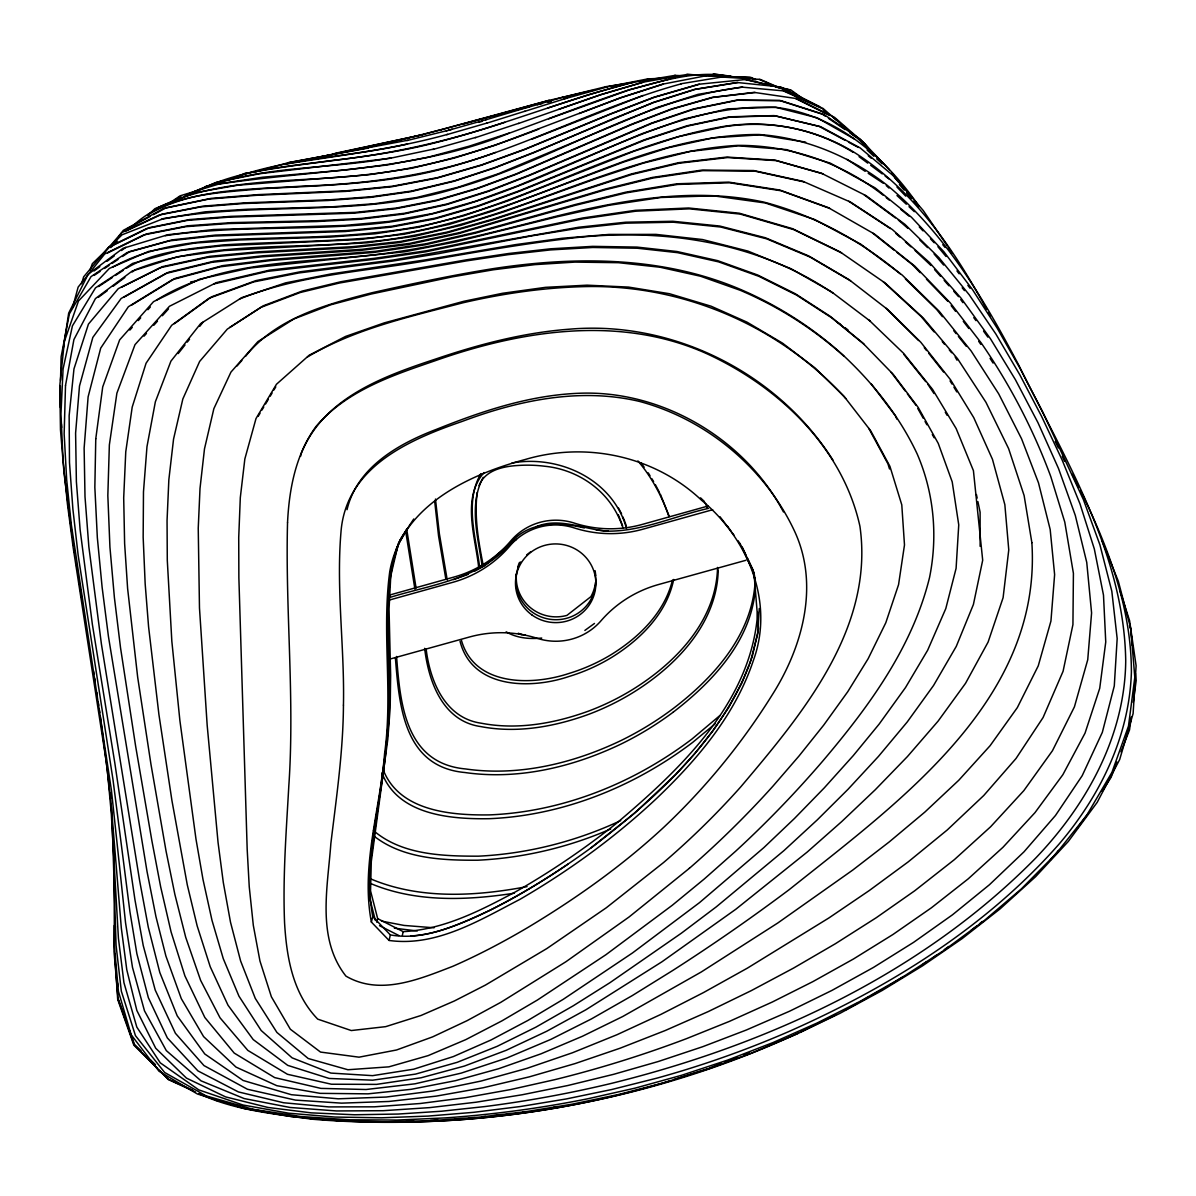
<?xml version="1.0" encoding="UTF-8"?>
<svg xmlns="http://www.w3.org/2000/svg" width="1196" height="1196" viewBox="0 0 1196 1196"><rect width="100%" height="100%" fill="white"/><g stroke="black" fill="none" stroke-linecap="round" stroke-linejoin="round"><path stroke-width="1.5" d="M114.293 925.405L113.994 951.358L118.09 999.138L134.072 1044.497L156.9 1067.879M60.368 385.86L60.428 407.627M60.518 380.403L61.131 356.752L69.383 313.875L91.016 276.635L127.105 252.55L169.443 240.874L213.172 236.046L345.166 231.516L390.943 227.15L434.596 218.943L477.428 206.564L519.468 191.255L644.569 140.201L687.595 126.073L730.308 117.044L775.292 115.833L820.591 126.671L860.059 147.856L892.859 175.378L923.222 210.496L947.172 245.658M115.085 933.613L115.354 926.167M757.711 612.173C751.746 701.903 680.674 769.118 615.955 823.745C584.276 848.966 550.728 871.794 515.551 891.827C480.463 910.605 443.686 929.591 403.172 931.639L377.667 918.633L370.551 890.87L371.298 861.524L387.803 739.292L390.18 707.838L390.644 675.321L389.044 609.078L390.763 576.009L398.447 543.223L406.745 529.066M759.266 608.495L757.786 633.745L749.892 663.72M717.555 567.427C716.284 621.322 674.978 663.586 631.578 690.167A256.557 253.163 17.1 0 1 589.045 710.917C554.839 723.431 517.375 730.203 481.196 723.206C444.942 718.078 429.917 680.898 426.105 648.755M718.243 569.999C716.957 624.177 675.426 666.635 631.802 693.351A257.917 254.464 17 0 1 589.045 714.191C554.66 726.764 517.016 733.567 480.657 726.555C442.699 721.158 428.557 681.541 424.64 648.337M477.159 492.558C474.184 516.941 478.475 541.504 483.229 565.379M755.259 578.356C753.779 633.327 714.191 677.444 672.615 708.989A328.96 324.774 23.6 0 1 620.679 740.698C572.839 763.541 518.63 776.548 465.588 768.953C405.504 763.467 400.197 704.13 396.579 656.484M755.364 588.297C751.522 640.622 712.681 681.825 673.064 712.278M1131.267 717.062L1129.532 729.889L1120.966 751.91M1133.24 702.411L1136.2 680.419L1135.393 673.094M63.268 348.634L68.68 313.128L88.1 274.303L122.979 248.349L167.844 234.745L213.411 229.542L344.747 225.416L389.014 221.41L432.698 213.486L475.5 201.257L517.449 185.933L641.893 133.713L683.918 119.047L727.901 108.821L775.785 107.296L817.242 117.821L854.482 139.065M402.379 935.287L403.172 931.639M347.019 509.705C357.081 467.217 398.462 443.776 436.435 429.349C482.108 411.02 529.664 395.129 579.253 393.26C662.135 389.896 745.003 439.037 783.455 511.948M389.059 940.445L371.373 922.056C360.639 865.68 380.164 809.528 384.589 753.435C393.05 693.067 381.584 632.056 389.732 571.748C400.989 506.581 467.487 475.006 525.089 459.533C586.354 441.294 654.87 456.035 701.529 500.212C747.739 538.364 774.754 602.037 753.331 660.566C735.241 715.059 697.119 759.834 656.155 798.853C614.834 837.514 568.788 870.942 519.901 899.377C479.506 920.262 436.376 947.038 389.059 940.445L390.345 934.913L372.763 916.644C361.94 858.773 382.466 801.215 386.487 743.598C395.741 678.072 377.891 610.528 397.177 546.318M672.466 580.09C664.617 612.636 638.873 637.438 611.276 654.571A185.126 182.45 12.2 0 1 569.087 673.423C531.742 685.891 474.065 686.474 461.312 639.905M673.692 579.462C666.71 613.623 640.099 639.83 611.395 657.561A186.098 183.377 12.2 0 1 568.982 676.488C530.889 689.449 472.151 689.165 460.041 641.28M376.755 922.236L377.667 918.633M371.373 922.056L372.763 916.644M300.555 456.364L301.482 452.836C323.802 397.849 383.333 376.306 435.359 359.129C478.983 344.299 523.938 332.518 570.044 329.139C673.228 320.364 777.908 373.032 833.134 460.415M72.762 306.894L78.144 287.1L104.68 254.001L143.774 234.909L185.589 226.687L229.079 223.517L316.477 221.559L360.16 219.257L403.605 214.069L446.347 204.695L488.192 191.45L529.26 175.558L651.76 123.427L694.009 109.18L737.648 100.24L780.779 100.628L823.88 114.442L860.313 139.199L889.375 169.787M81.567 283.751L83.66 276.814L108.761 247.034L146.674 228.556L187.234 220.408L228.705 217.194L353.807 213.202L395.338 208.807L436.271 200.764L476.427 188.968L515.82 174.452L632.385 124.309L672.107 109.105L713.025 97.444L755.139 92.481M400.092 539.531L391.047 568.474L387.967 599.869L389.418 690.511L388.416 720.381L385.919 749.025L369.893 866.577L369.16 896.088L375.409 920.546M89.835 270.505L92.346 263.703L122.067 234.79L163.732 218.509L205.323 211.812L247.632 209.24L332.309 206.788L374.662 203.709L416.597 197.519L457.829 187.294L498.239 173.764L656.918 107.505L698.09 94.335L741.729 87.114L784.606 90.971L823.012 108.417L836.752 120.422M1117.004 762.076L1111.069 777.325L1102.159 791.363M749.159 665.365C719.02 741.684 655.692 798.494 591.93 847.217C559.444 870.882 525.448 892.53 489.493 910.545C464.407 921.937 438.768 934.345 410.826 935.96M398.104 544.733L410.183 524.162M483.229 477.324C468.787 504.024 477.712 536.002 481.898 564.392M479.013 485.636C484.993 470.372 502.574 466.455 517.255 465.528A136.688 133.563 6.6 0 1 544.898 466.261C575.426 469.281 604.189 487.639 617.824 515.416A92.959 91.195 6.8 0 1 623.011 527.959M258.216 416.298L260.055 413.203M261.909 410.108L263.763 407.014M265.602 403.919L268.382 399.27M270.221 396.175L272.075 393.08M273.914 389.986L275.768 386.891M480.852 473.691C464.646 501.573 475.47 535.838 479.491 565.798M1088.315 813.22L1077.447 828.021M401.064 538.065L407.911 527.795M410.841 523.385L413.771 518.989M116.042 240.904L123.263 230.38L163.673 208.493L208.747 199.089L256.094 195.337L345.808 191.39L391.6 186.8L436.824 178.159L481.121 165.347L524.64 149.545L610.708 114.054L654.406 97.31L699.391 84.273M178.189 353.568L185.006 344.971M187.279 342.101L189.536 339.23M199.762 326.329L203.156 322.023M1050.238 860.208L1058.52 850.416M101.63 255.899L121.544 232.727L159.367 214.981L200.764 206.893L243.102 203.559L327.973 200.509L370.446 197.4L410.527 191.719L453.927 181.314L494.516 168.008L534.463 152.43L613.742 118.449L653.958 102.437L695.28 89.401L738.007 82.509M236.987 366.006L241.861 360.504M245.509 356.378C276.097 317.822 326.658 304.233 372.39 292.646C412.74 283.616 453.194 274.96 494.053 268.502C575.725 256.138 661.956 256.243 739.173 288.864A369.295 360.086 -0.3 0 1 842.208 354.345C872.871 382.855 899.287 415.864 917.153 453.912C934.001 492.827 937.933 536.017 929.546 577.504C912.384 647.365 868.939 706.552 823.177 760.566A1187.478 1115.18 60.3 0 1 735.555 851.298L704.265 878.985L672.242 905.297L605.894 954.737L537.393 1000.035L502.051 1020.801L465.797 1039.623L428.198 1055.605L388.879 1066.847L347.901 1069.747L308.194 1058.505L276.904 1032.432L255.286 998.406L240.605 960.956L230.499 922.191L223.308 882.513L218.061 842.522L207.177 725.299L199.478 607.927L198.237 528.213L200.016 488.342L204.486 448.889L213.86 408.673L230.963 372.076L257.932 341.593L293.977 318.913L330.948 304.741L370.939 294.081L452.312 276.859L493.425 269.773L534.896 264.63L574.962 262.103L618.526 262.701L660.117 267.246L700.572 276.246L740.204 290.284A371.702 362.313 -0.3 0 1 843.913 356.184M129.856 330.081L132.263 327.36M138.288 320.573L140.694 317.867M147.915 309.719L150.337 306.998M144.043 336.136L146.48 333.415M153.821 325.252L157.483 321.156M162.387 315.714L168.501 308.912M110.75 247.602L117.178 241.353M148.199 215.101L154.882 208.672L194.888 192.72L237.705 185.216L368.518 174.78L411.828 168.247L454.48 158.022L495.054 145.299L620.515 97.728L662.629 84.169L706.731 75.632L751.118 77.471L756.081 79.758M719.962 715.477L692.05 738.979A409.152 403.71 32.2 0 1 636.735 774.156C591.392 797.896 541.1 812.742 489.837 814.88C451.131 815.493 398.941 811.232 383.019 769.357M715.208 723.744L692.604 742.447A411.349 405.833 32 0 1 637.005 777.774C591.407 801.634 540.861 816.554 489.314 818.692C450.429 819.32 397.969 815.044 381.958 772.96M484.036 472.525C461.611 498.104 475.26 536.361 478.609 566.74M594.487 623.445L584.859 630.427M132.577 226.149C166.977 193.573 218.419 192.945 262.985 188.669C315.206 185.888 367.74 184.543 419.198 174.347C510.393 155.809 591.96 108.178 681.316 83.825M147.781 214.817C194.186 187.637 250.771 189.745 302.947 186.068C368.323 184.005 433.819 175.065 495.473 152.46M689.374 868.311L629.081 916.973L565.902 961.748L500.795 1002.338L467.068 1020.681L432.578 1036.902L396.504 1049.998L359.024 1057.174L320.528 1052.076L290.329 1029.218L271.372 996.761L259.951 961.016L253.313 925.33L249.246 886.789L247.183 849.384L238.871 577.773L238.722 537.482L240.306 497.626L244.851 458.92L256.004 418.555L276.455 384.275L309.256 355.167L345.599 336.42L384.32 322.86L463.779 301.302L502.544 293.274L545.555 287.339L587.042 285.171L628.528 287.085L669.476 293.723L711.052 306.191L747.007 322.158L782.393 343.058L814.969 367.875L844.032 396.354L870.673 430.739L889.929 466.35L901.784 504.862L904.49 544.957L898.555 584.68L885.802 622.757L868.132 658.727L847.77 691.692L823.76 725.045L799.003 756.022L773.184 785.892A1058.041 1001.097 57.9 0 1 689.374 868.311M976.698 926.078L970.913 930.533M979.524 923.76L982.35 921.428M526.629 554.959L530.875 551.61M590.944 847.934L634.897 812.951L675.725 774.41L694.801 753.525L712.756 731.1L728.588 707.673L741.834 683.17L752.239 656.724L758.518 628.842L753.958 572.794L741.909 546.721M98.521 297.206L107.311 290.628M113.157 286.248L124.862 277.487M132.188 272.015L135.118 269.833C209.405 240.471 290.718 249.8 368.607 241.742C432.01 236.12 492.752 216.072 552.074 193.991C612.068 172 672.944 149.081 737.394 145.389C790.018 144.985 842.134 162.671 883.381 195.352M94.05 270.969L99.836 266.663M107.057 261.281L114.278 255.914M121.514 250.532L125.849 247.303M174.407 323.682L211.498 296.862L255.929 280.597L300.57 271.716L393.424 259.981L578.655 227.24L625.658 222.217L672.855 221.275L719.783 226.044L765.395 237.765L808.66 255.914L848.921 279.58L887.671 309.51L920.771 342.235L950.506 379.715L973.753 417.643L992.471 459.339L1004.849 504.682L1008.766 549.891L1003.1 597.701L988.09 642.103L965.546 683.305L938.068 721.158L907.435 756.56L875.203 789.808L841.625 821.667L807.165 852.09L735.839 909.229L661.986 961.763L585.935 1009.753L546.707 1031.266L506.222 1050.297L464.332 1066.085L421.082 1077.775L376.546 1084.383L331.442 1084.234L287.459 1074.292L247.826 1050.402L220.034 1017.811L200.644 980.421L185.709 937.305L174.855 894.354L166.065 851.163L150.965 764.334L137.69 677.34L127.613 588.492L124.623 543.522L123.696 497.865L125.759 451.819L132.203 407.103L146.062 363.24L171.686 325.282L209.016 298.282L253.731 281.912L298.671 272.987L392.139 261.162L438.783 253.612L531.757 235.851L578.595 228.227L625.912 223.159L673.423 222.217L720.665 227.016L766.576 238.811L810.126 257.08L850.655 280.896M932.402 958.19L936.842 954.991M944.242 949.684L948.697 946.485M168.188 203.948L180.103 195.83L220.333 183.601L262.642 177.217L345.27 169.996L386.981 165.018L428.303 157.154L468.952 146.256L509.107 133.1M171.686 202.513L180.955 196.204M198.342 190.568C239.903 169.413 288.161 166.543 333.804 160.249C391.974 154 449.188 140.859 504.652 122.336M201.9 189.073L206.534 185.963M94.08 275.424L100.06 271.432M104.545 268.442L109.03 265.452M112.02 263.449L118 259.472M122.485 256.467L129.96 251.489L172.03 239.888L215.489 235.089L346.676 230.574L392.168 226.238L435.553 218.076L478.116 205.772L519.886 190.553L644.21 139.827L686.967 125.789L729.411 116.819L774.111 115.608L819.125 126.387L845.273 140.425M98.58 286.562L112.409 277.457M115.489 275.424L123.173 270.371M126.253 268.338C154.987 250.831 190.792 248.828 223.577 244.866C269.205 242.16 314.937 241.816 360.534 238.572C452.955 232.697 537.677 192.825 623.4 161.535C667.024 146.121 712.308 134.326 758.877 134.505C805.79 137.719 849.848 156.362 886.849 185.006C945.333 233.34 984.293 299.748 1019.201 366.006C1065.128 459.443 1124.076 553.464 1125.72 660.895C1124.913 736.018 1086.626 804.863 1035.721 858.055C921.428 974.082 768.161 1044.571 611.679 1083.322A1305.389 1244.423 76.6 0 1 484.829 1106.569L441.593 1111.219L398.193 1114.044L354.494 1114.762L311.244 1112.863L267.934 1107.451L225.521 1096.867L186.456 1078.104L155.719 1048.234L136.852 1010.485L126.776 969.747L121.319 928.081L111.064 803.114L106.19 761.224L73.165 547.574L67.38 503.651L63.014 459.339L60.966 413.936L63.074 368.966L72.433 325.85L95.501 287.862L132.621 263.419L178.533 250.786L221.275 245.898L359.099 239.574L404.652 234.132L449.412 224.355L493.5 210.81L623.624 162.058L667.996 147.826L713.534 137.779L759.968 134.849L805.7 142.16M568.085 864.095C537.243 884.92 505.101 903.952 471.06 919.111C445.525 929.845 418.465 939.966 390.345 934.913M229.692 327.45L263.21 305.817L302.154 291.091L340.935 281.718L466.918 259.741L508.599 253.507L550.564 248.798L592.753 246.361L636.99 247.094L676.996 251.519L717.735 260.668L757.756 275.035L795.28 293.723L830.338 316.402L862.495 342.744L893.263 374.393L918.184 407.432L938.247 443.387L952.21 481.868L958.744 524.865L956.097 568.339L945.797 608.585L927.662 650.22L905.522 687.536L879.135 724.103L853.316 755.558L824.298 787.85L794.518 818.423L763.736 847.725L699.525 902.621L632.535 952.928L563.226 999.333L527.765 1020.517L491.018 1039.982L453.299 1056.591L413.756 1069.179L372.599 1075.653L330.844 1073.081L292.108 1057.847L261.162 1030.489L238.961 996.178L223.263 958.639L211.991 920.337L203.006 879.523L195.995 839.173L179.893 720.59L171.835 641.235L167.291 560.311L167.051 520.604L168.845 479.76L173.555 439.082L182.839 398.971L199.642 361.431L227.315 329.109L261.042 307.327L300.241 292.512L339.275 283.063L466.111 260.952L508.076 254.673L550.31 249.934L592.797 247.482L637.319 248.23L677.609 252.67L718.617 261.879L758.892 276.336L796.671 295.158L831.953 317.986L864.319 344.493M516.478 539.456L510.408 543.343L484.799 565.678L474.274 571.344M536.182 526.808C559.145 516.657 584.665 529.903 608.33 531.174C642.985 531.144 675.187 515.85 708.51 508.375M891.14 984.278L903.369 976.549M923.222 963.991L926.287 962.047M131.291 305.309L175.094 278.399L222.77 265.602L273.406 259.308L375.484 251.295L426.135 243.745L476.217 232.144L575.112 204.561L625.897 192.137L676.996 183.78L728.753 182.121L779.822 190.044L828.215 207.596L874.545 234.087L914.731 266.05L950.207 302.797L981.228 342.998A621.77 601.678 10.3 0 1 1050.791 476.591L1064.784 522.114L1073.41 573.318L1072.932 624.611L1063.08 671.27L1043.076 717.54L1016.032 758.488L983.74 795.519L947.217 829.994L908.168 861.912L869.343 890.497L828.873 917.975L747.425 968.117L703.577 992.531L660.895 1014.402L616.986 1034.719L572.465 1052.764L527.062 1068.312L480.837 1081.109L432.937 1091.006L386.159 1097.046L338.259 1098.81L291.39 1094.714L243.102 1080.466L204.755 1053.96L177.202 1015.838L159.801 972.498L148.289 927.199L139.693 881.033L101.421 644.136L88.848 546.721L85.006 496.744L84.124 448.156L88.115 396.863L100.703 348.126L128.346 306.759L172.433 279.67L220.408 266.798L271.372 260.474L374.094 252.401L425.073 244.806L475.485 233.13L575.022 205.383L626.136 192.87L677.594 184.453L729.68 182.794L781.078 190.762L829.785 208.433M124.1 297.101L168.442 272.269L214.009 261.191L263.165 255.75L362.104 249.306L409.675 243.401L459.922 232.532L605.176 189.073L652.418 177.427L702.082 170.071L753.719 170.55L802.83 181.299L850.446 202.049L892.306 229.512L929.561 262.597L960.956 298.043L990.467 338.767L1015.389 379.655L1037.949 422.637L1058.49 468.458L1075.294 515.401L1086.745 562.404L1091.589 612.935L1087.732 659.758L1074.427 706.836L1052.45 750.729L1023.836 790.631L990.632 826.75L954.318 859.685L914.656 890.826L876.19 917.766L835.451 943.689L793.651 968.027L751.312 990.617L708.196 1011.607L665.26 1030.518L620.036 1048.234L574.977 1063.618L529.29 1076.863L483.049 1087.777L436.331 1096.104L388.924 1101.471L341.533 1103.146L295.427 1100.096L247.423 1089.242L203.978 1065.591L175.408 1033.284L155.211 990.049L143.221 945.513L134.969 899.915L114.846 763.168L92.376 624.417L80.117 529.723L76.38 481.614L75.602 433.087L79.489 386.039L92.825 337.421L121.125 298.492L165.736 273.51L211.602 262.358L261.072 256.886L360.654 250.398L408.524 244.462L459.1 233.519L605.296 189.79L652.837 178.054L702.829 170.654L754.796 171.133L804.235 181.956M845.348 1010.022L857.995 1002.936M861.15 1001.172L869.058 996.746M872.213 994.982L881.706 989.675M884.861 987.896L888.03 986.132M127.658 228.615L150.143 216.431M153.357 214.682L166.214 207.73L211.019 198.372L258.082 194.634L347.259 190.717L392.781 186.157L437.736 177.561L481.764 164.824L525.014 149.126L610.573 113.844L654.003 97.19L698.718 84.258L745.87 79.474L790.975 90.014L804.43 99.776M307.372 357.021C355.107 328.721 409.809 316.686 462.942 302.797C503.666 293.364 545.197 287.354 587.027 286.562C684.232 284.872 780.39 326.613 845.766 398.477M121.274 287.324L162.82 266.544L209.778 256.333L257.29 251.848L352.76 246.675L400.361 241.502L447.289 232.054L493.485 218.943L631.353 173.943L678.491 162.701L726.705 157.065L774.873 160.085L821.398 173.226L866.053 195.666L904.804 224.25L938.95 257.663L969.238 294.814L995.894 334.073L1019.829 374.826L1041.552 416.298L1062.018 459.713L1079.988 503.845L1094.325 548.949L1103.489 595.13L1105.747 641.998L1099.722 688.313L1085.041 733.133L1062.87 774.694L1034.988 812.637L1002.936 847.321L968.192 878.866L931.385 907.809L892.934 934.51L853.451 958.998L812.846 981.647L772.242 1002.054L729.411 1021.384L686.654 1038.591A1263.395 1203.924 72.7 0 1 554.54 1079.719L510.587 1089.571L465.513 1097.644L420.23 1103.504L374.393 1106.823L328.78 1106.913L283.631 1102.757L238.363 1091.918L197.953 1070.913L167.335 1037.919L148.349 997.673L136.882 953.735L129.916 911.651L112.947 779.358L78.174 555.348L72.896 509.212L69.488 462.598L69.144 415.67L73.973 368.891L88.444 324.101L118.299 288.64L160.1 267.74L207.371 257.454L255.167 252.939L351.25 247.751L399.165 242.534L446.377 233.041L492.872 219.84L631.638 174.541L679.074 163.239L727.602 157.558L776.084 160.608L822.908 173.824M800.064 1032.372L835.645 1014.806M111.677 246.017L149.365 227.644L189.671 219.556L230.888 216.356L355.227 212.38L396.519 208.014L437.198 200.016L477.099 188.31L516.253 173.869L632.101 124.025L671.584 108.926L712.263 97.339L754.108 92.391L796.865 98.625L834.539 117.343L864.813 143.684L869.372 149.41M107.64 252.939L146.495 233.953L188.056 225.775L231.276 222.635L318.151 220.692L361.566 218.405L404.726 213.247L447.214 203.933L488.805 190.762L529.619 174.975L651.357 123.158L693.351 108.986L736.706 100.12L779.568 100.494L822.414 114.218L825.434 116.266M156.347 300.211C215.639 263.195 287.294 263.225 354.629 256.706C423.728 251.16 490.719 232.712 557.68 215.833C624.94 199.388 695.354 187.189 764.08 202.154C814.341 215.34 860.432 240.486 900.169 273.794M125.984 231.052L161.938 214.174L203.096 206.131L245.18 202.827L329.543 199.792L371.747 196.697L411.588 191.031L454.734 180.701L495.084 167.485L534.776 151.997L653.554 102.303L694.622 89.341L737.08 82.494L780.764 86.979L819.574 106.564M389.821 597.447C431.397 584.575 480.822 578.999 510.408 543.343C528.333 521.097 558.966 521.755 584.336 527.944M620.694 820.606C576.113 841.401 527.586 853.809 478.43 856.172C442.684 856.216 401.736 854.916 373.466 830.547M610.693 828.992C568.773 847.246 523.549 857.995 477.862 860.208C442.326 860.417 402.439 858.713 373.615 835.78M112.349 267.261C165.497 237.974 227.793 239.753 286.666 237.615C331.427 236.644 376.262 234.401 420.364 226.208C524.79 204.8 616.986 145.03 722.175 126.671A193.513 190.314 -48.3 0 1 853.271 152.385M798.36 1033.12C692.05 1082.365 576.756 1110.994 460.041 1119.785C410.736 1123.208 361.237 1123.328 311.977 1119.187C273.824 1113.865 234.027 1110.292 198.85 1093.548M175.109 199.627L178.413 198.237M185.051 195.471L216.551 182.255L259.607 173.719L389.866 158.335L433.789 149.066M187.817 194.619C251.055 164.42 323.488 170.55 391.032 157.872M228.481 179.774C285.56 157.648 348.215 157.543 407.507 144.013M228.855 179.893L245.942 172.957M532.011 139.155L643.074 95.471M157.438 207.91C223.353 175.378 298.865 183.422 369.818 174.227C428.093 167.799 484.32 150.173 538.813 129.108M709.108 1068.192L721.293 1063.528M724.776 1062.197L736.96 1057.533M743.912 1054.872L749.145 1052.869M579.193 113.545L620.709 97.833L663.092 84.198M548.68 118.838L629.245 89.909L670.717 78.742M453.598 579.611L468.144 574.364M518.376 123.532L600.781 94.633L643.194 82.15L687.311 74.421L705.745 75.363M558.906 109.21L600.855 94.708L643.523 82.165M239.514 299.045C298.417 275.14 362.448 271.716 424.445 261.057C470.192 253.178 515.895 244.956 561.971 239.335C655.139 226.732 754.078 239.529 833.163 293.274M547.932 107.999L588.432 94.753L631.084 82.733L675.277 75.348M475.231 137.719L518.78 123.278M670.059 1080.855C567.308 1112.19 459.055 1125.81 351.759 1121.295M673.602 1079.704L707.359 1068.865M524.581 111.392L566.62 98.177M486.682 123.218L524.954 111.213M485.516 119.899L524.969 108.133M524.61 108.298L562.868 97.19M446.736 134.67L487.265 122.964M463.6 123.965L548.964 100.404L592.244 90.522M446.347 130.902L486.114 119.675M566.485 98.281L607.134 86.949M631.339 82.748C559.743 101.062 491.406 130.229 419.258 146.615C362.029 159.382 303.261 162.193 245.793 173.54M389.149 595.174L454.301 576.965A117.044 115.04 27.9 0 0 510.827 540.861A58.754 57.543 3.6 0 1 574.274 523.086A117.492 116.7 -15.1 0 0 642.282 524.416L707.868 506.072M388.76 600.213L452.865 582.303A118.314 116.251 27.6 0 0 509.989 545.839A59.396 58.141 3.6 0 1 574.125 527.885A118.763 117.941 -14.4 0 0 642.865 529.215L712.667 509.72M255.989 171.641L289.268 162.432L368.428 148.035M432.877 149.485L475.888 137.376M388.685 659.415L469.415 637.02A115.055 110.884 6.7 0 1 537.393 638.365A59.396 58.141 3.6 0 0 601.035 620.754A115.892 112.08 -7.6 0 1 658.562 584.53L746.005 560.266M549.188 100.285L421.082 135.088L335 153.342M440.278 129.99L481.121 119.002M480.508 119.226L529.783 106.519M448.545 130.17L452.073 129.243M478.579 122.291L482.108 121.364M399.927 140.141L441.115 129.706M562.718 97.295L605.595 86.755M406.954 140.56L447.169 130.603M447.558 134.356C394.037 149.291 338.722 155.42 284.02 164.375M214.009 283.93L267.65 271.357L373.092 259.487L425.731 251.818L582.601 218.898L635.764 211.184L689.33 208.851L740.234 214.084L793.845 229.662L841.64 252.954M537.168 104.725L542.461 103.499M547.529 102.393L551.281 101.436M361.132 149.022L401.004 139.797M296.07 162.193L422.039 134.774M527.062 886.61C475.231 896.447 418.794 899.766 369.385 878.327M607.03 86.904L647.784 78.906M408 140.216L287.548 162.91M680.748 83.795L722.04 76.978M742.686 87.159C640.862 99.074 554.481 160.563 457.036 187.951C361.028 218.584 258.859 200.42 161.146 219.361M563.525 98.79L567.113 98.207M190.598 281.942L195.905 281.075M515.207 1113.386L518.855 1112.818M522.517 1112.235L526.165 1111.667M553.554 1107.391L557.216 1106.823M605.49 86.725L633.192 82.509M218.165 184.214C315.37 169.563 416.088 171.163 508.644 133.414C548.755 118.882 588.492 103.29 628.991 89.85C662.793 80.85 698.688 69.039 733.791 77.007M514.415 893.188C466.604 900.513 415.236 902.606 369.953 883.216M165.242 235.702C238.961 224.549 313.89 231.635 387.788 222.292C447.289 214.323 503.77 192.975 558.607 169.324C628.304 140.156 699.212 103.245 776.966 107.476C837.17 115.384 885.279 157.483 918.752 205.862M511.993 462.987C559.504 454.54 613.189 479.775 626.495 528.423M469.176 1118.215L474.707 1117.647M482.078 1116.885L485.755 1116.511M493.126 1115.748L498.642 1115.18M506.013 1114.418L509.705 1114.044M541.743 638.051C529.649 639.247 516.777 638.186 506.162 631.817M430.44 1120.458L437.826 1120.084M454.435 1119.247L461.805 1118.873M647.44 78.906L665.948 78.114M669.581 77.964L675.037 77.725M406.431 1121.25L413.831 1121.28M706.014 75.662L750.131 77.486L755.065 79.758M674.753 75.378L686.369 75.901M718.647 76.006L722.339 76.2M726.017 76.38L731.548 76.664M686.728 74.466L706.881 75.483M727.033 76.499L730.696 76.679M721.218 76.993L760.297 79.429L783.35 89.446M312.754 1118.828L327.614 1119.77M331.322 1120.009L348.036 1121.071M434.073 927.797L404.069 925.435L381.449 921.084M417.299 930.981L394.366 928.171M596.266 530.052L608.33 531.174M274.288 1113.521L252.476 1109.32M277.95 1114.014L283.437 1114.777M287.1 1115.285L290.763 1115.793M296.264 1116.556L299.927 1117.064M303.59 1117.572L310.915 1118.589M742.746 78.488L746.319 79.086M713.324 73.778L732.909 77.022M518.9 634.015L525.373 635.151M744.914 79.474L789.734 89.954M214.607 1099.991L220.019 1101.322M223.622 1102.219L239.858 1106.21M759.266 79.429L778.895 87.966M518.302 633.222L521.396 634.568M192.481 1090.079L168.651 1079.42L133.832 1045.11L117.686 999.422L114.711 953.96M202.692 1094.654L207.805 1096.941M783.395 90.911L821.562 108.238M195.456 1091.993L168.322 1079.554L159.442 1070.465M795.564 98.521L829.755 115.489M779.583 86.934L816.554 105.592M379.521 925.674L398.776 935.481M848.547 142.174L858.354 147.437M848.756 201.257L890.347 228.541M846.932 159.322L865.186 171.327M868.221 173.33L883.425 183.347M828.454 118.329L845.049 129.602M849.579 132.681L855.603 136.778M792.709 92.107L801.619 98.58M837.723 322.382L840.668 324.535M845.094 327.779L848.039 329.932M864.26 194.933L895.37 217.866M898.331 220.049L908.003 228.436M859.072 156.676L867.758 163.149M870.658 165.302L882.244 173.913M885.145 176.066L889.48 179.31M870.389 321.246L831.534 291.869L791.169 268.801L747.978 251.1L702.56 239.544L655.946 234.386L608.958 234.431L562.15 238.273L515.64 244.612L425.522 259.861L331.172 273.899L285.605 282.869L241.816 297.61L200.614 323.638L170.923 361.147L155.36 401.811L146.973 446.691L143.475 491.885L143.161 537.258L145.165 583.798L148.573 626.689L158.918 714.505L171.94 800.617L187.294 884.89L197.146 925.839L210.227 966.742L228.002 1005.208L253.208 1039.563L287.713 1065.367L329.139 1078.448L372.629 1080.182L415.55 1074.098L457.156 1062.332L497.147 1046.351L535.838 1027.185L573.198 1005.821L609.885 982.723L681.376 933.194L716.269 906.867L783.933 850.625L817.317 819.843L848.054 789.27L878.417 756.47L907.211 721.995L933.568 685.458L956.277 646.378L973.409 604.488L982.693 560.221L973.424 470.641L956.157 428.572L932.521 389.328L903.698 353.433L868.535 319.661M872.691 233.1L894.07 250.114M896.925 252.371L912.608 264.854L920.173 272.673M886.266 197.684L889.151 200.016M900.678 209.315L909.319 216.312M868.266 155.764L871.107 158.141M833.014 117.118L863.108 143.281M840.863 124.04L846.364 128.839M849.115 131.246L855.977 137.256M822.923 109.434L827.019 113.022M895.834 233.414L899.945 237.077M905.432 241.951L910.918 246.81M915.03 250.472L930.966 265.497M867.085 150.023L873.947 156.302M876.683 158.814L882.17 163.837M883.231 281.718L921.189 316.581L934.076 331.875M886.281 185.589L888.957 188.071M896.985 195.531L906.329 204.217M909.005 206.699L914.357 211.662M700.557 497.85L704.474 501.587M141.083 1050.895L134.52 1044.631L128.959 1028.994M150.262 1059.686L155.525 1064.694M919.739 239.933L927.573 247.587M934.106 253.986L943.659 265.049M905.387 278.907L936.752 309.585L942.448 316.671M885.698 308L918.603 340.516M896.985 187.069L905.731 196.129M926.466 279.191L947.875 301.362M861.135 141.472L869.926 150.726M919.276 226.896L923.013 230.873M930.473 238.811L934.211 242.773M937.948 246.75L946.036 256.497M934.569 269.563L940.564 276.336M944.167 280.387L948.966 285.814M953.765 291.226L958.564 296.653M899.392 184.558L904.221 190.134M906.643 192.93L911.472 198.506M913.879 201.302L918.707 206.878M637.917 460.923C651.775 477.219 662.046 496.445 668.938 516.657M942.269 341.608L944.616 344.388M949.295 349.95L951.642 352.73M942.792 244.702L945.109 247.497M962.182 287.773L964.484 290.613M953.84 330.829L956.127 333.654M958.4 336.48L966.383 346.392M903.922 354.479L925.689 381.599M927.976 384.454L934.016 393.544M924.284 347.677L926.556 350.548M928.829 353.403L943.584 372.031M894.802 177.397L898.256 181.777M951.179 305.638L955.589 311.349M963.288 321.335L968.805 328.466M719.977 516.717L727.617 526.763M731.967 532.504L734.15 535.374M956.964 270.924L959.147 273.809M967.878 285.366L970.061 288.251M871.226 383.871L895.4 415.76L896.865 419.108M891.244 372.434L905.237 391.002M907.39 393.858L916.001 405.28M960.747 299.643L962.915 302.648M973.783 317.628L975.951 320.633M983.561 331.128L987.896 337.123M727.153 525.747L731.459 531.697M737.917 540.637L740.07 543.612M641.071 462.927L644.151 467.188M891.693 172.613L896.955 180.088M648.247 472.869L650.041 475.769M651.82 478.654L653.599 481.554M950.058 380.896L951.986 384.051M953.915 387.19L956.8 391.899M945.288 412.246L947.172 415.371M948.219 247.183L951.911 253.537M955.156 356.916L956.994 360.16M917.81 408.524L923.252 418.271M925.061 421.515L926.885 424.759M932.312 434.507L934.136 437.751M986.595 309.271C953.915 249.052 913.699 190.254 854.961 152.834A194.724 191.48 -48.1 0 0 723.027 126.955L678.85 136.553L633.895 151.264L508.3 200.734L463.629 215.848L419.318 227.135L375.096 233.803L329.932 237.107L239.649 239.948L194.664 243.072L148.573 251.429L109.374 268.427L78.488 300.988L64.405 341.309L59.8 385.546L60.473 429.708L64.076 473.466L72.298 536.929M988.404 312.515L990.198 315.759M868.789 428.392L887.925 463.779L889.525 468.996M655.318 484.589L659.489 492.528M618.526 508.091L621.561 513.861M1072.169 474.259L1078.852 487.325M1055.261 441.429L1058.43 447.902M742.552 547.828L745.721 554.51M747.306 557.844L752.852 569.535M740.399 544.24L753.958 572.794L755.289 579.925M1080.526 490.584C1108.229 547.364 1131.491 608.166 1131.386 672.227C1129.383 736.362 1100.111 795.983 1058.998 844.152C985.833 927.408 889.63 986.879 789.046 1031.445A1055.724 1026.303 71.8 0 1 656.993 1078.119L611.784 1089.511L566.201 1098.96L520.38 1106.524L473.481 1112.34L428.004 1116.092L381.509 1117.812L334.865 1117.064L288.729 1113.207L242.923 1104.999L198.76 1089.87L160.279 1062.855L136.822 1027.11L123.936 982.678L118.419 938.262L111.273 813.19L107.341 770.493L100.27 716.195M1062.302 456.154L1064.545 461.252M660.327 494.127L669.087 515.954M622.862 516.941L624.82 521.576M1101.905 540.398L1118.305 581.166L1130.803 628.677L1134.81 677.355L1128.486 726.092L1111.966 772.287L1086.895 815.029L1056.113 853.69L1021.399 888.852L983.949 920.845L944.317 950.132L902.532 977.162L860.881 1000.932L817.331 1022.894L772.99 1042.568L727.736 1060.045L681.78 1075.234L635.255 1088.091L588.103 1098.705A1203.34 1157.504 75.8 0 1 444.987 1117.916L396.863 1120.069L349.561 1119.8L300.495 1116.496L252.984 1109.29L206.071 1095.865L164.6 1072.453L135.462 1035.661L121.334 991.2L116.072 945.303L112.11 820.501M705.371 503.142L707.299 508.076M618.287 514.743L622.593 525.747M118.449 999.452L126.492 1022.042M625.314 523.071L626.3 526.091M1119.919 590.585L1129.577 620.619L1136.11 665.738L1133.105 713.608L1119.695 759.49L1097.195 802.352L1068.312 841.446L1035.661 876.638L1000.005 908.945L962.062 938.666L922.579 965.815L881.886 990.632L839.936 1013.356L797.134 1033.897L751.821 1053.003L709.064 1068.656L662.913 1083.053L618.377 1094.534L572.226 1104.162L525.792 1111.667L479.073 1117.154L432.175 1120.577L385.097 1121.833L337.93 1120.652L291.136 1116.586L244.208 1108.528L197.415 1093.996L159.008 1071.227L131.141 1034.734L118.419 991.335L114.427 946.275L113.964 846.424M1129.473 625.658L1130.594 629.126M976.429 494.546L977.162 498.074M977.894 501.602L980.107 512.187L980.137 546.333M753.181 571.299L755.154 581.929M447.229 579.94L439.351 533.625L435.464 499.061M445.854 579.163L438.573 536.017L434.671 501.274M416.088 588.118L406.79 529.768M414.907 589.12L405.833 532.145M93.423 670.807L94.006 674.454M94.574 678.102L95.157 681.765M76.559 565.559L77.112 569.117M77.68 572.675L78.248 576.233M78.816 579.791L79.654 585.128M80.222 588.686L80.79 592.244M81.358 595.787L81.926 599.346M96.816 692.663L97.354 696.296M98.147 701.723L98.685 705.341M99.208 708.959L99.746 712.577M72.821 540.502L73.614 545.884M74.137 549.472L74.66 553.06M1130.788 630.95L1131.595 638.275M1131.984 641.938L1132.388 645.601M395.383 657.71C399.255 705.969 403.695 766.92 464.945 772.526C518.272 780.166 572.749 767.099 620.859 744.136A330.724 326.448 23.5 0 0 673.064 712.278M110.316 792.873L110.69 798.405M111.183 805.775L111.796 814.984M61.4 423.907L61.624 427.525M117.582 982.948L117.776 986.625M978.702 341.323A617.913 598.15 10.3 0 1 980.81 344.388M990.064 358.366A617.913 598.15 10.3 0 1 993.069 363.076M594.726 571.613A39.976 39.139 3.6 0 1 550.683 619.379A39.976 39.139 3.6 0 1 520.634 561.971M595.518 582.362A39.752 38.945 3.6 0 1 590.914 596.655L566.934 615.387A39.752 38.945 3.6 0 1 516.478 573.751M517.763 567.173A39.752 38.945 3.6 0 1 519.513 562.389M595.04 570.627A39.752 38.945 3.6 0 1 595.698 575.68M95.77 438.797L94.843 487.31L97.339 537.662L102.123 587.296L108.432 636.451L147.048 871.615L155.943 916.614L165.885 956.008L181.299 998.645L203.589 1036.588L235.971 1067.071L276.844 1085.699L320.109 1093.353L368.039 1093.847L411.185 1089.317L455.422 1080.676L498.657 1068.716L540.996 1053.826L582.452 1036.259L622.742 1016.51L701.23 972.004L777.804 922.983L852.718 870.09L889.256 841.909L924.822 812.114L958.758 780.27L990.109 745.691L1017.333 707.613L1038.248 665.873L1050.94 621.053L1054.618 574.603L1050.178 529.499L1038.487 482.84L1021.593 438.842L998.675 393.813L971.137 350.981L939.024 311.08L902.203 275.065L860.686 244.104L814.805 219.571L765.246 202.961L713.265 195.8L660.895 197.489L608.764 205.323L557.471 216.715L455.99 241.846L404.846 251.743L249.74 268.039L199.403 279.251L153.551 301.631L119.63 339.903L102.707 386.936L95.77 438.797M287.533 522.697C285.231 610.483 294.874 698.27 288.804 786.011C286.278 831.594 282.69 877.206 284.573 922.864C286.621 957.368 292.721 993.323 317.702 1019.127L351.28 1030.548L385.695 1026.646L421.022 1015.479L454.375 1000.977L485.397 985.1L546.856 948.548L606.267 907.794L663.526 862.57A877.625 839.428 53.7 0 0 740.787 786.833C802.277 714.087 874.485 628.334 859.924 526.255C842.492 447.035 778.073 386.323 706.358 353.508C619.692 314.683 520.843 330.32 434.312 361.028C391.57 375.649 346.212 390.957 315.998 426.494C295.711 454.42 289.163 488.865 287.533 522.697M1031.864 542.685C1042.045 700.243 898.749 802.068 789.45 889.45A2517.386 2168.483 70.2 0 1 672.436 970.674L632.25 995.61L591.332 1018.977L550.818 1039.399L506.835 1058.026L461.133 1073.141L415.087 1083.8L366.036 1089.511L320.887 1088.39L274.691 1077.611L234.207 1053.078L204.83 1017.482L184.902 975.891L171.073 931.908L160.653 886.804L151.922 840.982L135.656 746.304L120.527 647.784L114.397 597.566L109.927 547.095L107.834 495.578L109.359 444.942L116.894 393.17L134.999 344.657L169.458 306.296L216.446 282.6L269.728 270.117L374.483 258.306L426.793 250.697L582.631 217.986L635.45 210.317L688.672 207.999L739.233 213.202L792.485 228.675L839.981 251.833L885.175 283.048L923.387 318.121L957.562 358.725L985.938 402.275L1008.617 448.62L1024.12 495.563L1031.864 542.685M65.511 385.501L64.15 433.879L66.677 479.79L71.312 524.536L111.452 790.586L125.55 922.774L132.487 967.4L144.492 1010.844L166.304 1050.596L201.003 1080.825L244.119 1098.541L290.03 1107.466L336.569 1110.949L383.183 1110.695L429.872 1107.601L476.113 1102.204L522.129 1094.774L567.861 1085.505L613.623 1074.322L658.234 1061.525L702.665 1046.724L746.304 1030.025L789.659 1011.173L832.012 990.378L873.424 967.459L913.565 942.373L952.465 914.82L989.421 884.756L1024.015 851.806L1055.485 815.478L1082.171 775.726L1102.338 732.341L1114.283 685.981L1117.169 638.589L1111.817 591.213L1099.901 544.793L1083.352 499.509L1042.299 411.14L1019.874 368.114L997.21 328.167L972.498 289.582L943.928 251.803L911.382 217.179L875.128 187.892L830.368 163.179L786.445 149.62L738.351 145.807L690.242 151.429L643.358 163.119L597.223 178.264L504.533 211.602L460.953 225.297L414.444 236.345L367.217 242.773L224.414 250.547L177.397 256.781L132.248 271.029L95.441 298.581L73.913 339.559L65.511 385.501M343.446 705.117C343.162 751.581 336.39 797.612 330.844 843.658C327.734 887.552 316.357 938.531 345.928 976.1C379.939 996.044 419.303 979.195 452.701 966.353C478.4 955.111 503.232 942 527.391 927.767C575.844 898.719 622.174 865.859 663.645 827.408C705.386 788.119 741.998 743.404 772.302 694.756C802.651 646.857 819.619 585.023 794.533 531.144C765.066 468.129 706.746 419.512 639.621 401.452C580.195 387.34 518.451 400.256 462.344 421.366C408.434 439.934 345.495 467.262 340.92 532.788C336.166 590.211 344.642 647.634 343.446 705.117M531.816 614.864A40.186 39.333 3.6 0 0 595.608 587.774A40.186 39.333 3.6 0 0 539.59 547.17A40.186 39.333 3.6 0 0 531.816 614.864"/></g></svg>
